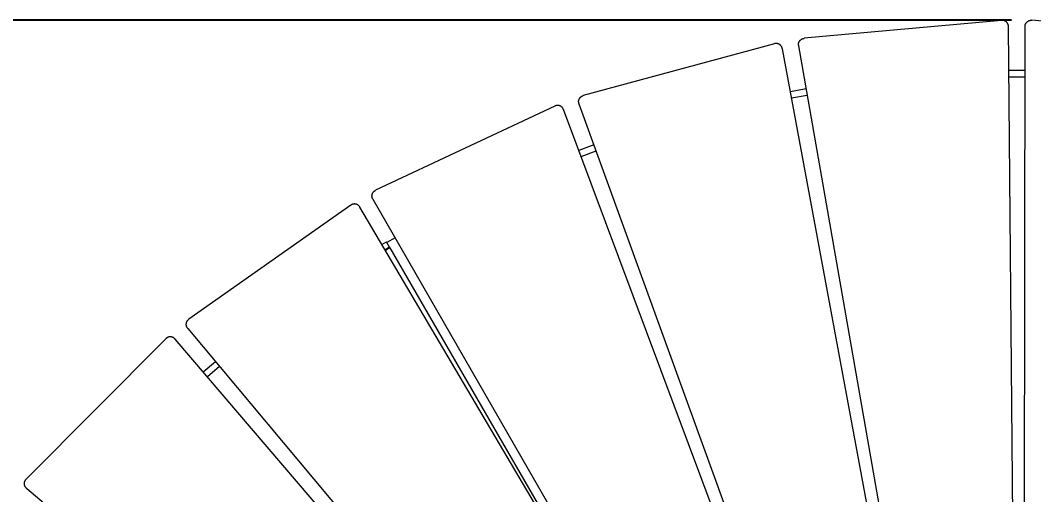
# Model space of a CAD drawing. Header units: inches. Extents: x -4 to 200, y 0 to 129.
# Drawn here: x 13.04 to 38.07, y 52.93 to 64.66 of the extents above; entities that cross this region are included whole.
import ezdxf

# ---------------------------------------------------------------- set-up
doc = ezdxf.new("R2010")
doc.units = ezdxf.units.IN
doc.layers.add('ZANO_R', color=7, linetype='Continuous', lineweight=0)
doc.layers.add('ZANO_W', color=1, linetype='Continuous', lineweight=0)
doc.styles.get("Standard").update_dxf_attribs({"font": 'arial.ttf'})
doc.dimstyles.new('amerykanie', dxfattribs={"dimtxt": 50, "dimasz": 50, "dimexe": 0.5, "dimexo": 0.5, "dimgap": 1, "dimtad": 1, "dimdec": 0, "dimzin": 0, "dimlunit": 5, "dimtxsty": 'Standard', "dimcen": 0.09, "dimclrd": 1, "dimclre": 1, "dimclrt": 1, "dimazin": 0, "dimtfac": 1, "dimtdec": 0, "dimtmove": 0, "dimatfit": 3, "dimfxl": 1, "dimtzin": 0, "dimarcsym": 1})

# ---------------------------------------------------------------- blocks, each defined once
blk = doc.blocks.new('*D371')
at = {"layer": 'ZANO_W', "color": 1, "lineweight": -2}
for p, q in [((37.52, 64.664), (-0.453, 64.664)), ((0.047, 63.664), (0.047, 1.018)), ((37.045, 0.018), (-0.453, 0.018))]:
    blk.add_line(p, q, dxfattribs=at)
at = {"layer": 'ZANO_W', "color": 1}
for points in [[(0.214, 63.664), (-0.12, 63.664), (0.047, 64.664)], [(-0.12, 1.018), (0.214, 1.018), (0.047, 0.018)]]:
    blk.add_solid(points, dxfattribs=at)
at = {"layer": 'ZANO_W', "color": 1, "insert": (-1.293, 32.341), "char_height": 1.625, "attachment_point": 5, "rotation": 90}
blk.add_mtext('64 5/8', dxfattribs=at)

msp = doc.modelspace()

# ---------------------------------------------------------------- linework, layer by layer
at = {"layer": 'ZANO_R'}
for p, q in [((37.26982, 64.6609), (32.3999, 64.2173)), ((37.27518, 64.6613), (37.26982, 64.6609)), ((37.28055, 64.66151), (37.27518, 64.6613)), ((37.28593, 64.66154), (37.28055, 64.66151)), ((37.29131, 64.66139), (37.28593, 64.66154)), ((37.29667, 64.66105), (37.29131, 64.66139)), ((37.30203, 64.66053), (37.29667, 64.66105)), ((37.30736, 64.65983), (37.30203, 64.66053)), ((37.31266, 64.65894), (37.30736, 64.65983)), ((37.31794, 64.65788), (37.31266, 64.65894)), ((37.32317, 64.65663), (37.31794, 64.65788)), ((37.32835, 64.65521), (37.32317, 64.65663)), ((37.33349, 64.65361), (37.32835, 64.65521)), ((37.33857, 64.65184), (37.33349, 64.65361)), ((37.34358, 64.64989), (37.33857, 64.65184)), ((37.34852, 64.64778), (37.34358, 64.64989)), ((37.35339, 64.64549), (37.34852, 64.64778)), ((37.35818, 64.64304), (37.35339, 64.64549)), ((37.36289, 64.64043), (37.35818, 64.64304)), ((37.3675, 64.63767), (37.36289, 64.64043)), ((37.37201, 64.63474), (37.3675, 64.63767)), ((37.37642, 64.63166), (37.37201, 64.63474)), ((37.38072, 64.62844), (37.37642, 64.63166)), ((37.38491, 64.62507), (37.38072, 64.62844)), ((37.38899, 64.62155), (37.38491, 64.62507)), ((37.39294, 64.6179), (37.38899, 64.62155)), ((37.39676, 64.61412), (37.39294, 64.6179)), ((37.40045, 64.61021), (37.39676, 64.61412)), ((37.40401, 64.60618), (37.40045, 64.61021)), ((37.40743, 64.60202), (37.40401, 64.60618)), ((37.4107, 64.59776), (37.40743, 64.60202)), ((37.41382, 64.59338), (37.4107, 64.59776)), ((37.4168, 64.5889), (37.41382, 64.59338)), ((37.41962, 64.58432), (37.4168, 64.5889)), ((37.42228, 64.57965), (37.41962, 64.58432)), ((37.42478, 64.57488), (37.42228, 64.57965)), ((37.42712, 64.57004), (37.42478, 64.57488)), ((37.42929, 64.56512), (37.42712, 64.57004)), ((37.86113, 64.56666), (37.86327, 64.5716)), ((37.86327, 64.5716), (37.86557, 64.57646)), ((37.86557, 64.57646), (37.86803, 64.58124)), ((37.86803, 64.58124), (37.87066, 64.58593)), ((37.87066, 64.58593), (37.87345, 64.59053)), ((37.87345, 64.59053), (37.87639, 64.59503)), ((37.87639, 64.59503), (37.87949, 64.59943)), ((37.87949, 64.59943), (37.88273, 64.60372)), ((37.88273, 64.60372), (37.88611, 64.6079)), ((37.88611, 64.6079), (37.88964, 64.61196)), ((37.88964, 64.61196), (37.89331, 64.6159)), ((37.89331, 64.6159), (37.8971, 64.61971)), ((37.8971, 64.61971), (37.90103, 64.62338)), ((37.90103, 64.62338), (37.90508, 64.62692)), ((37.90508, 64.62692), (37.90924, 64.63033)), ((37.90924, 64.63033), (37.91352, 64.63358)), ((37.91352, 64.63358), (37.91791, 64.63669)), ((37.91791, 64.63669), (37.9224, 64.63965)), ((37.9224, 64.63965), (37.92699, 64.64245)), ((37.92699, 64.64245), (37.93168, 64.64509)), ((37.93168, 64.64509), (37.93645, 64.64758)), ((37.93645, 64.64758), (37.9413, 64.64989)), ((37.9413, 64.64989), (37.94623, 64.65205)), ((37.94623, 64.65205), (37.95123, 64.65403)), ((37.95123, 64.65403), (37.95629, 64.65584)), ((37.95629, 64.65584), (37.96142, 64.65747)), ((37.96142, 64.65747), (37.96659, 64.65893)), ((37.96659, 64.65893), (37.97182, 64.66021)), ((37.97182, 64.66021), (37.97708, 64.66132)), ((37.97708, 64.66132), (37.98238, 64.66224)), ((37.98238, 64.66224), (37.98771, 64.66298)), ((37.98771, 64.66298), (37.99305, 64.66354)), ((37.99305, 64.66354), (37.99842, 64.66392)), ((37.99842, 64.66392), (38.00379, 64.66411)), ((38.00379, 64.66411), (38.00917, 64.66412)), ((38.00917, 64.66412), (38.01455, 64.66394)), ((38.01455, 64.66394), (38.01991, 64.66358)), ((42.89288, 64.2548), (38.01991, 64.66358)), ((37.43129, 64.56013), (37.42929, 64.56512)), ((37.43311, 64.55507), (37.43129, 64.56013)), ((37.43477, 64.54995), (37.43311, 64.55507)), ((37.43625, 64.54478), (37.43477, 64.54995)), ((37.43755, 64.53956), (37.43625, 64.54478)), ((37.43867, 64.5343), (37.43755, 64.53956)), ((37.43962, 64.52901), (37.43867, 64.5343)), ((37.44038, 64.52368), (37.43962, 64.52901)), ((37.44096, 64.51834), (37.44038, 64.52368)), ((37.44129, 64.51404), (37.44096, 64.51834)), ((37.4415, 64.50973), (37.44129, 64.51404)), ((37.4416, 64.50542), (37.4415, 64.50973)), ((37.60196, 46.12955), (37.4416, 64.50542)), ((37.84924, 64.50688), (37.82023, 46.13033)), ((37.84931, 64.51119), (37.84924, 64.50688)), ((37.84949, 64.5155), (37.84931, 64.51119)), ((37.84979, 64.5198), (37.84949, 64.5155)), ((37.84979, 64.5198), (37.85034, 64.52515)), ((37.85034, 64.52515), (37.85106, 64.53048)), ((37.85106, 64.53048), (37.85196, 64.53578)), ((37.85196, 64.53578), (37.85305, 64.54105)), ((37.85305, 64.54105), (37.85431, 64.54628)), ((37.85431, 64.54628), (37.85576, 64.55146)), ((37.85576, 64.55146), (37.85737, 64.55659)), ((37.85737, 64.55659), (37.85917, 64.56166)), ((37.85917, 64.56166), (37.86113, 64.56666)), ((31.66166, 64.08441), (26.94276, 62.80189)), ((31.66688, 64.08573), (31.66166, 64.08441)), ((31.67213, 64.08687), (31.66688, 64.08573)), ((31.67742, 64.08783), (31.67213, 64.08687)), ((31.68274, 64.08861), (31.67742, 64.08783)), ((31.68809, 64.08921), (31.68274, 64.08861)), ((31.69345, 64.08963), (31.68809, 64.08921)), ((31.69882, 64.08986), (31.69345, 64.08963)), ((31.7042, 64.08991), (31.69882, 64.08986)), ((31.70958, 64.08978), (31.7042, 64.08991)), ((31.71495, 64.08946), (31.70958, 64.08978)), ((31.7203, 64.08896), (31.71495, 64.08946)), ((31.72564, 64.08828), (31.7203, 64.08896)), ((31.73094, 64.08741), (31.72564, 64.08828)), ((31.73622, 64.08637), (31.73094, 64.08741)), ((31.74146, 64.08514), (31.73622, 64.08637)), ((31.74665, 64.08374), (31.74146, 64.08514)), ((31.75179, 64.08216), (31.74665, 64.08374)), ((31.75687, 64.08041), (31.75179, 64.08216)), ((31.76189, 64.07848), (31.75687, 64.08041)), ((31.76685, 64.07638), (31.76189, 64.07848)), ((31.77173, 64.07412), (31.76685, 64.07638)), ((31.77652, 64.07169), (31.77173, 64.07412)), ((31.78124, 64.0691), (31.77652, 64.07169)), ((32.25685, 64.06765), (32.25719, 64.07302)), ((32.25719, 64.07302), (32.25771, 64.07837)), ((32.25771, 64.07837), (32.25841, 64.0837)), ((32.25841, 64.0837), (32.2593, 64.089)), ((32.2593, 64.089), (32.26036, 64.09428)), ((32.26036, 64.09428), (32.26161, 64.09951)), ((32.26161, 64.09951), (32.26303, 64.1047)), ((32.26303, 64.1047), (32.26463, 64.10983)), ((32.26463, 64.10983), (32.2664, 64.11491)), ((32.2664, 64.11491), (32.26835, 64.11992)), ((32.26835, 64.11992), (32.27046, 64.12487)), ((32.27046, 64.12487), (32.27274, 64.12974)), ((32.27274, 64.12974), (32.27519, 64.13452)), ((32.27519, 64.13452), (32.2778, 64.13923)), ((32.2778, 64.13923), (32.28057, 64.14384)), ((32.28057, 64.14384), (32.2835, 64.14835)), ((32.2835, 64.14835), (32.28657, 64.15276)), ((32.28657, 64.15276), (32.2898, 64.15706)), ((32.2898, 64.15706), (32.29317, 64.16125)), ((32.29317, 64.16125), (32.29668, 64.16533)), ((32.29668, 64.16533), (32.30033, 64.16928)), ((32.30033, 64.16928), (32.30412, 64.1731)), ((32.30412, 64.1731), (32.30803, 64.17679)), ((32.30803, 64.17679), (32.31206, 64.18035)), ((32.31206, 64.18035), (32.31621, 64.18377)), ((32.31621, 64.18377), (32.32048, 64.18704)), ((32.32048, 64.18704), (32.32486, 64.19017)), ((32.32486, 64.19017), (32.32934, 64.19314)), ((32.32934, 64.19314), (32.33392, 64.19596)), ((32.33392, 64.19596), (32.33859, 64.19862)), ((32.33859, 64.19862), (32.34335, 64.20112)), ((32.34335, 64.20112), (32.3482, 64.20346)), ((32.3482, 64.20346), (32.35312, 64.20563)), ((32.35312, 64.20563), (32.35811, 64.20763)), ((32.35811, 64.20763), (32.36317, 64.20946)), ((32.36317, 64.20946), (32.36829, 64.21111)), ((32.36829, 64.21111), (32.37346, 64.21259)), ((32.37346, 64.21259), (32.37868, 64.21389)), ((32.37868, 64.21389), (32.38393, 64.21502)), ((32.38393, 64.21502), (32.38923, 64.21596)), ((32.38923, 64.21596), (32.39455, 64.21672)), ((32.39455, 64.21672), (32.3999, 64.2173)), ((31.78586, 64.06635), (31.78124, 64.0691)), ((31.79038, 64.06344), (31.78586, 64.06635)), ((31.7948, 64.06038), (31.79038, 64.06344)), ((31.79912, 64.05717), (31.7948, 64.06038)), ((31.80332, 64.05381), (31.79912, 64.05717)), ((31.80741, 64.05032), (31.80332, 64.05381)), ((31.81137, 64.04668), (31.80741, 64.05032)), ((31.81521, 64.04291), (31.81137, 64.04668)), ((31.81892, 64.03902), (31.81521, 64.04291)), ((31.82249, 64.035), (31.81892, 64.03902)), ((31.82592, 64.03086), (31.82249, 64.035)), ((31.82921, 64.0266), (31.82592, 64.03086)), ((31.83235, 64.02224), (31.82921, 64.0266)), ((31.83534, 64.01777), (31.83235, 64.02224)), ((31.83818, 64.0132), (31.83534, 64.01777)), ((31.84086, 64.00853), (31.83818, 64.0132)), ((31.84338, 64.00378), (31.84086, 64.00853)), ((31.84573, 63.99895), (31.84338, 64.00378)), ((31.84792, 63.99403), (31.84573, 63.99895)), ((31.84994, 63.98905), (31.84792, 63.99403)), ((31.85179, 63.984), (31.84994, 63.98905)), ((31.85346, 63.97889), (31.85179, 63.984)), ((31.85496, 63.97372), (31.85346, 63.97889)), ((31.85604, 63.96955), (31.85496, 63.97372)), ((31.85699, 63.96535), (31.85604, 63.96955)), ((31.85784, 63.96112), (31.85699, 63.96535)), ((35.2067, 45.89226), (31.85784, 63.96112)), ((32.25669, 64.06227), (32.25685, 64.06765)), ((32.25672, 64.05689), (32.25669, 64.06227)), ((32.25694, 64.05152), (32.25672, 64.05689)), ((32.25733, 64.04616), (32.25694, 64.05152)), ((32.25733, 64.04616), (32.25778, 64.04187)), ((32.25778, 64.04187), (32.25835, 64.0376)), ((32.25835, 64.0376), (32.25903, 64.03334)), ((32.25903, 64.03334), (35.42151, 45.93093)), ((37.84753, 63.42244), (37.45106, 63.42114)), ((37.45244, 63.26365), (37.84728, 63.26494)), ((32.44537, 62.96673), (32.05513, 62.89661)), ((26.82657, 62.65113), (26.82671, 62.6565)), ((26.82662, 62.64575), (26.82657, 62.65113)), ((26.82686, 62.64038), (26.82662, 62.64575)), ((26.82671, 62.6565), (26.82702, 62.66187)), ((26.82727, 62.63501), (26.82686, 62.64038)), ((26.82702, 62.66187), (26.82752, 62.66723)), ((26.82787, 62.62967), (26.82727, 62.63501)), ((26.82752, 62.66723), (26.82821, 62.67256)), ((26.82865, 62.62435), (26.82787, 62.62967)), ((26.82821, 62.67256), (26.82907, 62.67787)), ((26.82962, 62.61906), (26.82865, 62.62435)), ((26.82907, 62.67787), (26.83012, 62.68315)), ((26.83076, 62.6138), (26.82962, 62.61906)), ((26.83012, 62.68315), (26.83134, 62.68838)), ((26.83208, 62.60859), (26.83076, 62.6138)), ((26.83134, 62.68838), (26.83275, 62.69357)), ((26.83208, 62.60859), (26.83327, 62.60444)), ((26.83275, 62.69357), (26.83433, 62.69871)), ((26.83327, 62.60444), (26.83457, 62.60033)), ((26.83433, 62.69871), (26.83608, 62.7038)), ((26.83457, 62.60033), (26.83598, 62.59626)), ((26.83598, 62.59626), (33.09387, 45.31803)), ((26.83608, 62.7038), (26.83801, 62.70882)), ((26.83801, 62.70882), (26.8401, 62.71377)), ((26.8401, 62.71377), (26.84237, 62.71865)), ((26.84237, 62.71865), (26.8448, 62.72345)), ((26.8448, 62.72345), (26.84739, 62.72816)), ((26.84739, 62.72816), (26.85014, 62.73278)), ((26.85014, 62.73278), (26.85305, 62.73731)), ((26.85305, 62.73731), (26.85611, 62.74173)), ((26.85611, 62.74173), (26.85932, 62.74604)), ((26.85932, 62.74604), (26.86267, 62.75025)), ((26.86267, 62.75025), (26.86617, 62.75433)), ((26.86617, 62.75433), (26.86981, 62.7583)), ((26.86981, 62.7583), (26.87357, 62.76214)), ((26.87357, 62.76214), (26.87747, 62.76584)), ((26.87747, 62.76584), (26.88149, 62.76941)), ((26.88149, 62.76941), (26.88563, 62.77285)), ((26.88563, 62.77285), (26.88989, 62.77614)), ((26.88989, 62.77614), (26.89425, 62.77928)), ((26.89425, 62.77928), (26.89872, 62.78227)), ((26.89872, 62.78227), (26.90329, 62.78511)), ((26.90329, 62.78511), (26.90795, 62.78779)), ((26.90795, 62.78779), (26.9127, 62.7903)), ((26.9127, 62.7903), (26.91754, 62.79266)), ((26.91754, 62.79266), (26.92245, 62.79485)), ((26.92245, 62.79485), (26.92744, 62.79687)), ((26.92744, 62.79687), (26.93249, 62.79871)), ((26.93249, 62.79871), (26.9376, 62.80039)), ((26.9376, 62.80039), (26.94276, 62.80189)), ((32.08384, 62.74174), (32.47248, 62.81157)), ((26.23882, 62.54282), (21.81432, 60.46036)), ((26.24372, 62.54503), (26.23882, 62.54282)), ((26.2487, 62.54706), (26.24372, 62.54503)), ((26.25374, 62.54893), (26.2487, 62.54706)), ((26.25885, 62.55063), (26.25374, 62.54893)), ((26.26401, 62.55214), (26.25885, 62.55063)), ((26.26922, 62.55349), (26.26401, 62.55214)), ((26.27447, 62.55465), (26.26922, 62.55349)), ((26.27975, 62.55563), (26.27447, 62.55465)), ((26.28507, 62.55643), (26.27975, 62.55563)), ((26.29041, 62.55705), (26.28507, 62.55643)), ((26.29577, 62.55749), (26.29041, 62.55705)), ((26.30115, 62.55774), (26.29577, 62.55749)), ((26.30652, 62.55781), (26.30115, 62.55774)), ((26.3119, 62.5577), (26.30652, 62.55781)), ((26.31727, 62.5574), (26.3119, 62.5577)), ((26.32263, 62.55692), (26.31727, 62.5574)), ((26.32797, 62.55626), (26.32263, 62.55692)), ((26.33328, 62.55542), (26.32797, 62.55626)), ((26.33856, 62.55439), (26.33328, 62.55542)), ((26.3438, 62.55319), (26.33856, 62.55439)), ((26.34899, 62.5518), (26.3438, 62.55319)), ((26.35414, 62.55024), (26.34899, 62.5518)), ((26.35923, 62.54851), (26.35414, 62.55024)), ((26.36426, 62.5466), (26.35923, 62.54851)), ((26.36922, 62.54452), (26.36426, 62.5466)), ((26.37411, 62.54228), (26.36922, 62.54452)), ((26.37892, 62.53986), (26.37411, 62.54228)), ((26.38364, 62.53729), (26.37892, 62.53986)), ((26.38827, 62.53456), (26.38364, 62.53729)), ((26.3928, 62.53167), (26.38827, 62.53456)), ((26.39724, 62.52862), (26.3928, 62.53167)), ((26.40157, 62.52543), (26.39724, 62.52862)), ((26.40578, 62.52209), (26.40157, 62.52543)), ((26.40988, 62.51861), (26.40578, 62.52209)), ((26.41386, 62.51499), (26.40988, 62.51861)), ((26.41771, 62.51124), (26.41386, 62.51499)), ((26.42143, 62.50735), (26.41771, 62.51124)), ((26.42502, 62.50335), (26.42143, 62.50735)), ((26.42847, 62.49922), (26.42502, 62.50335)), ((26.43177, 62.49498), (26.42847, 62.49922)), ((26.43493, 62.49062), (26.43177, 62.49498)), ((26.43794, 62.48616), (26.43493, 62.49062)), ((26.44079, 62.48161), (26.43794, 62.48616)), ((26.44349, 62.47695), (26.44079, 62.48161)), ((26.44603, 62.47221), (26.44349, 62.47695)), ((26.4484, 62.46738), (26.44603, 62.47221)), ((26.45018, 62.46346), (26.4484, 62.46738)), ((26.45186, 62.45949), (26.45018, 62.46346)), ((26.45342, 62.45547), (26.45186, 62.45949)), ((32.88903, 45.24265), (26.45342, 62.45547)), ((27.20409, 61.57992), (26.83193, 61.4431)), ((26.88709, 61.29557), (27.25772, 61.43183)), ((21.72389, 60.31848), (21.724, 60.32386)), ((21.72396, 60.3131), (21.72389, 60.31848)), ((21.724, 60.32386), (21.7243, 60.32923)), ((21.7243, 60.32923), (21.72478, 60.33459)), ((21.72478, 60.33459), (21.72544, 60.33992)), ((21.72544, 60.33992), (21.72629, 60.34523)), ((21.72629, 60.34523), (21.72731, 60.35051)), ((21.72731, 60.35051), (21.72852, 60.35575)), ((21.72852, 60.35575), (21.7299, 60.36095)), ((21.7299, 60.36095), (21.73146, 60.3661)), ((21.73146, 60.3661), (21.73319, 60.37119)), ((21.73319, 60.37119), (21.7351, 60.37622)), ((21.7351, 60.37622), (21.73718, 60.38118)), ((21.73718, 60.38118), (21.73943, 60.38607)), ((21.73943, 60.38607), (21.74184, 60.39087)), ((21.74184, 60.39087), (21.74441, 60.39559)), ((21.74441, 60.39559), (21.74715, 60.40023)), ((21.74715, 60.40023), (21.75004, 60.40476)), ((21.75004, 60.40476), (21.75308, 60.40919)), ((21.75308, 60.40919), (21.75627, 60.41352)), ((21.75627, 60.41352), (21.75961, 60.41774)), ((21.75961, 60.41774), (21.7631, 60.42184)), ((21.7631, 60.42184), (21.76671, 60.42582)), ((21.76671, 60.42582), (21.77047, 60.42967)), ((21.77047, 60.42967), (21.77435, 60.43339)), ((21.77435, 60.43339), (21.77836, 60.43698)), ((21.77836, 60.43698), (21.78248, 60.44042)), ((21.78248, 60.44042), (21.78673, 60.44373)), ((21.78673, 60.44373), (21.79108, 60.44689)), ((21.79108, 60.44689), (21.79554, 60.4499)), ((21.79554, 60.4499), (21.8001, 60.45275)), ((21.8001, 60.45275), (21.80475, 60.45545)), ((21.80475, 60.45545), (21.80949, 60.45798)), ((21.80949, 60.45798), (21.81432, 60.46036)), ((21.20052, 60.0917), (17.20485, 57.27257)), ((21.20496, 60.09473), (21.20052, 60.0917)), ((21.20951, 60.0976), (21.20496, 60.09473)), ((21.21415, 60.10031), (21.20951, 60.0976)), ((21.21889, 60.10287), (21.21415, 60.10031)), ((21.2237, 60.10526), (21.21889, 60.10287)), ((21.2286, 60.10748), (21.2237, 60.10526)), ((21.23357, 60.10954), (21.2286, 60.10748)), ((21.23861, 60.11143), (21.23357, 60.10954)), ((21.2437, 60.11314), (21.23861, 60.11143)), ((21.24886, 60.11468), (21.2437, 60.11314)), ((21.25406, 60.11604), (21.24886, 60.11468)), ((21.25931, 60.11722), (21.25406, 60.11604)), ((21.26459, 60.11822), (21.25931, 60.11722)), ((21.26991, 60.11905), (21.26459, 60.11822)), ((21.27525, 60.11969), (21.26991, 60.11905)), ((21.2806, 60.12014), (21.27525, 60.11969)), ((21.28597, 60.12042), (21.2806, 60.12014)), ((21.29135, 60.12051), (21.28597, 60.12042)), ((21.29673, 60.12042), (21.29135, 60.12051)), ((21.3021, 60.12014), (21.29673, 60.12042)), ((21.30746, 60.11968), (21.3021, 60.12014)), ((21.3128, 60.11904), (21.30746, 60.11968)), ((21.31811, 60.11821), (21.3128, 60.11904)), ((21.3234, 60.11721), (21.31811, 60.11821)), ((21.32864, 60.11602), (21.3234, 60.11721)), ((21.33385, 60.11466), (21.32864, 60.11602)), ((21.339, 60.11312), (21.33385, 60.11466)), ((21.3441, 60.1114), (21.339, 60.11312)), ((21.34913, 60.10952), (21.3441, 60.1114)), ((21.3541, 60.10746), (21.34913, 60.10952)), ((21.35899, 60.10523), (21.3541, 60.10746)), ((21.36381, 60.10283), (21.35899, 60.10523)), ((21.36854, 60.10028), (21.36381, 60.10283)), ((21.37318, 60.09756), (21.36854, 60.10028)), ((21.37773, 60.09469), (21.37318, 60.09756)), ((21.38218, 60.09166), (21.37773, 60.09469)), ((21.38651, 60.08848), (21.38218, 60.09166)), ((21.39074, 60.08516), (21.38651, 60.08848)), ((21.39486, 60.0817), (21.39074, 60.08516)), ((21.39885, 60.07809), (21.39486, 60.0817)), ((21.40271, 60.07435), (21.39885, 60.07809)), ((21.40645, 60.07048), (21.40271, 60.07435)), ((21.41005, 60.06649), (21.40645, 60.07048)), ((21.41352, 60.06238), (21.41005, 60.06649)), ((21.72421, 60.30773), (21.72396, 60.3131)), ((21.72465, 60.30237), (21.72421, 60.30773)), ((21.72527, 60.29703), (21.72465, 60.30237)), ((21.72607, 60.29171), (21.72527, 60.29703)), ((21.72705, 60.28642), (21.72607, 60.29171)), ((21.72822, 60.28117), (21.72705, 60.28642)), ((21.72956, 60.27596), (21.72822, 60.28117)), ((21.73108, 60.27081), (21.72956, 60.27596)), ((21.73277, 60.2657), (21.73108, 60.27081)), ((21.73464, 60.26066), (21.73277, 60.2657)), ((21.73668, 60.25568), (21.73464, 60.26066)), ((21.73888, 60.25078), (21.73668, 60.25568)), ((21.73888, 60.25078), (21.74077, 60.2469)), ((21.74077, 60.2469), (21.74277, 60.24308)), ((21.74277, 60.24308), (21.74486, 60.23931)), ((21.74486, 60.23931), (30.90801, 44.31025)), ((21.41684, 60.05815), (21.41352, 60.06238)), ((21.42001, 60.05381), (21.41684, 60.05815)), ((21.42245, 60.05025), (21.42001, 60.05381)), ((21.42479, 60.04663), (21.42245, 60.05025)), ((21.42703, 60.04294), (21.42479, 60.04663)), ((30.75384, 44.20915), (21.42703, 60.04294)), ((21.96935, 59.12226), (22.08026, 59.18744)), ((22.08056, 59.18761), (22.08026, 59.18744)), ((22.15901, 59.05103), (22.08026, 59.18744)), ((22.09136, 59.1689), (22.08056, 59.18761)), ((22.29348, 59.2856), (22.09028, 59.16828)), ((22.16789, 59.03385), (22.09028, 59.16828)), ((22.15901, 59.05103), (22.04929, 58.98655)), ((22.1679, 59.03386), (22.0586, 58.97075)), ((22.16698, 59.03267), (22.05889, 58.97026)), ((22.16698, 59.03267), (29.31815, 46.64647)), ((22.1679, 59.03386), (29.39369, 46.51841)), ((17.13815, 57.14391), (17.13824, 57.14929)), ((17.13824, 57.13853), (17.13815, 57.14391)), ((17.13824, 57.14929), (17.13852, 57.15466)), ((17.13851, 57.13316), (17.13824, 57.13853)), ((17.13897, 57.1278), (17.13851, 57.13316)), ((17.13852, 57.15466), (17.13898, 57.16002)), ((17.13961, 57.12246), (17.13897, 57.1278)), ((17.13898, 57.16002), (17.13962, 57.16536)), ((17.14043, 57.11715), (17.13961, 57.12246)), ((17.13962, 57.16536), (17.14044, 57.17067)), ((17.14143, 57.11186), (17.14043, 57.11715)), ((17.14044, 57.17067), (17.14145, 57.17595)), ((17.14262, 57.10662), (17.14143, 57.11186)), ((17.14145, 57.17595), (17.14263, 57.1812)), ((17.14398, 57.10141), (17.14262, 57.10662)), ((17.14263, 57.1812), (17.144, 57.1864)), ((17.14552, 57.09626), (17.14398, 57.10141)), ((17.144, 57.1864), (17.14554, 57.19155)), ((17.14723, 57.09116), (17.14552, 57.09626)), ((17.14554, 57.19155), (17.14725, 57.19665)), ((17.14912, 57.08613), (17.14723, 57.09116)), ((17.14725, 57.19665), (17.14914, 57.20169)), ((17.15117, 57.08116), (17.14912, 57.08613)), ((17.14914, 57.20169), (17.1512, 57.20666)), ((17.1534, 57.07626), (17.15117, 57.08116)), ((17.1512, 57.20666), (17.15343, 57.21155)), ((17.15579, 57.07144), (17.1534, 57.07626)), ((17.15343, 57.21155), (17.15582, 57.21637)), ((17.15834, 57.06671), (17.15579, 57.07144)), ((17.15582, 57.21637), (17.15838, 57.2211)), ((17.16106, 57.06207), (17.15834, 57.06671)), ((17.15838, 57.2211), (17.16109, 57.22574)), ((17.16393, 57.05752), (17.16106, 57.06207)), ((17.16109, 57.22574), (17.16397, 57.23029)), ((17.16397, 57.23029), (17.16699, 57.23473)), ((17.16699, 57.23473), (17.17017, 57.23907)), ((17.17017, 57.23907), (17.17349, 57.2433)), ((17.17349, 57.2433), (17.17696, 57.24741)), ((17.17696, 57.24741), (17.18056, 57.2514)), ((17.18056, 57.2514), (17.1843, 57.25527)), ((17.1843, 57.25527), (17.18817, 57.25901)), ((17.18817, 57.25901), (17.19216, 57.26261)), ((17.19216, 57.26261), (17.19628, 57.26607)), ((17.19628, 57.26607), (17.20051, 57.2694)), ((17.20051, 57.2694), (17.20485, 57.27257)), ((16.66142, 56.81167), (16.65688, 56.80878)), ((16.66605, 56.8144), (16.66142, 56.81167)), ((16.67077, 56.81697), (16.66605, 56.8144)), ((16.67558, 56.81938), (16.67077, 56.81697)), ((16.68047, 56.82163), (16.67558, 56.81938)), ((16.68543, 56.8237), (16.68047, 56.82163)), ((16.69046, 56.82561), (16.68543, 56.8237)), ((16.69555, 56.82734), (16.69046, 56.82561)), ((16.7007, 56.8289), (16.69555, 56.82734)), ((16.70589, 56.83028), (16.7007, 56.8289)), ((16.71114, 56.83148), (16.70589, 56.83028)), ((16.71642, 56.83251), (16.71114, 56.83148)), ((16.72173, 56.83335), (16.71642, 56.83251)), ((16.72707, 56.83401), (16.72173, 56.83335)), ((16.73242, 56.83449), (16.72707, 56.83401)), ((16.73779, 56.83478), (16.73242, 56.83449)), ((16.74317, 56.83489), (16.73779, 56.83478)), ((16.74855, 56.83482), (16.74317, 56.83489)), ((16.75392, 56.83456), (16.74855, 56.83482)), ((16.75928, 56.83412), (16.75392, 56.83456)), ((16.76462, 56.8335), (16.75928, 56.83412)), ((16.76994, 56.8327), (16.76462, 56.8335)), ((16.77523, 56.83171), (16.76994, 56.8327)), ((16.78048, 56.83055), (16.77523, 56.83171)), ((16.78568, 56.8292), (16.78048, 56.83055)), ((16.79084, 56.82768), (16.78568, 56.8292)), ((16.79595, 56.82599), (16.79084, 56.82768)), ((16.80099, 56.82412), (16.79595, 56.82599)), ((16.80597, 56.82208), (16.80099, 56.82412)), ((16.81087, 56.81987), (16.80597, 56.82208)), ((16.81569, 56.81749), (16.81087, 56.81987)), ((16.82044, 56.81495), (16.81569, 56.81749)), ((16.82509, 56.81226), (16.82044, 56.81495)), ((16.82964, 56.8094), (16.82509, 56.81226)), ((17.16695, 57.05307), (17.16393, 57.05752)), ((17.16695, 57.05307), (17.16949, 57.04959)), ((17.16949, 57.04959), (17.17212, 57.04617)), ((17.17212, 57.04617), (17.17484, 57.04282)), ((17.17484, 57.04282), (28.96483, 42.94692)), ((16.63196, 56.78836), (13.18654, 53.31822)), ((16.63582, 56.79211), (16.63196, 56.78836)), ((16.6398, 56.79573), (16.63582, 56.79211)), ((16.6439, 56.79921), (16.6398, 56.79573)), ((16.64812, 56.80255), (16.6439, 56.79921)), ((16.65244, 56.80574), (16.64812, 56.80255)), ((16.65688, 56.80878), (16.65244, 56.80574)), ((16.8341, 56.80639), (16.82964, 56.8094)), ((16.83845, 56.80323), (16.8341, 56.80639)), ((16.84269, 56.79992), (16.83845, 56.80323)), ((16.84682, 56.79647), (16.84269, 56.79992)), ((16.85083, 56.79288), (16.84682, 56.79647)), ((16.85471, 56.78916), (16.85083, 56.79288)), ((16.85772, 56.78608), (16.85471, 56.78916)), ((16.86066, 56.78292), (16.85772, 56.78608)), ((16.8635, 56.77968), (16.86066, 56.78292)), ((28.79813, 42.80603), (16.8635, 56.77968)), ((17.55705, 55.96764), (17.86, 56.22365)), ((17.96105, 56.10283), (17.65934, 55.84787)), ((13.17577, 53.30621), (13.17922, 53.31033)), ((13.17922, 53.31033), (13.18281, 53.31434)), ((13.18281, 53.31434), (13.18654, 53.31822)), ((13.1408, 53.20668), (13.14088, 53.21206)), ((13.14091, 53.20131), (13.1408, 53.20668)), ((13.14088, 53.21206), (13.14113, 53.21743)), ((13.14121, 53.19594), (13.14091, 53.20131)), ((13.14113, 53.21743), (13.14157, 53.22279)), ((13.14169, 53.19058), (13.14121, 53.19594)), ((13.14157, 53.22279), (13.14219, 53.22814)), ((13.14235, 53.18524), (13.14169, 53.19058)), ((13.14219, 53.22814), (13.143, 53.23345)), ((13.14319, 53.17993), (13.14235, 53.18524)), ((13.143, 53.23345), (13.14398, 53.23874)), ((13.14421, 53.17465), (13.14319, 53.17993)), ((13.14398, 53.23874), (13.14515, 53.24399)), ((13.14541, 53.16941), (13.14421, 53.17465)), ((13.14515, 53.24399), (13.14649, 53.2492)), ((13.1468, 53.16421), (13.14541, 53.16941)), ((13.14649, 53.2492), (13.14801, 53.25436)), ((13.14835, 53.15906), (13.1468, 53.16421)), ((13.14801, 53.25436), (13.14971, 53.25946)), ((13.15009, 53.15397), (13.14835, 53.15906)), ((13.14971, 53.25946), (13.15158, 53.2645)), ((13.15199, 53.14894), (13.15009, 53.15397)), ((13.15158, 53.2645), (13.15362, 53.26948)), ((13.15407, 53.14398), (13.15199, 53.14894)), ((13.15362, 53.26948), (13.15583, 53.27438)), ((13.15631, 53.13909), (13.15407, 53.14398)), ((13.15583, 53.27438), (13.1582, 53.27921)), ((13.15872, 53.13429), (13.15631, 53.13909)), ((13.1582, 53.27921), (13.16074, 53.28395)), ((13.16129, 53.12956), (13.15872, 53.13429)), ((13.16074, 53.28395), (13.16344, 53.2886)), ((13.16402, 53.12493), (13.16129, 53.12956)), ((13.16344, 53.2886), (13.1663, 53.29316)), ((13.16691, 53.12039), (13.16402, 53.12493)), ((13.1663, 53.29316), (13.16931, 53.29762)), ((13.16996, 53.11596), (13.16691, 53.12039)), ((13.16931, 53.29762), (13.17247, 53.30197)), ((13.17315, 53.11163), (13.16996, 53.11596)), ((13.17247, 53.30197), (13.17577, 53.30621)), ((13.17648, 53.10741), (13.17315, 53.11163)), ((13.17996, 53.10331), (13.17648, 53.10741)), ((13.18358, 53.09933), (13.17996, 53.10331)), ((13.18733, 53.09548), (13.18358, 53.09933)), ((13.18733, 53.09548), (13.19043, 53.09248)), ((13.19043, 53.09248), (13.19361, 53.08957)), ((13.19361, 53.08957), (13.19687, 53.08675)), ((13.19687, 53.08675), (27.25548, 41.25231))]:
    msp.add_line(p, q, dxfattribs=at)

# ---------------------------------------------------------------- dimensions: what is measured, and where the dimension line sits
at = {"layer": 'ZANO_W'}
dim = msp.add_linear_dim(base=(0.0469, 0.01791), p1=(38.01991, 64.66358), p2=(37.54521, 0.01791), angle=90, dimstyle='amerykanie', override={"dimtxt": 1.625, "dimasz": 1, "dimgap": 0.5, "dimdec": 4, "dimaunit": 1, "dimadec": 1, "dimtdec": 4, "dimtmove": 1, "dimfrac": 2}, dxfattribs=at)
dim.commit()
dim.dimension.update_dxf_attribs({"geometry": '*D371', "text_midpoint": (-1.29332, 32.34075)})

doc.saveas('drawing.dxf')
